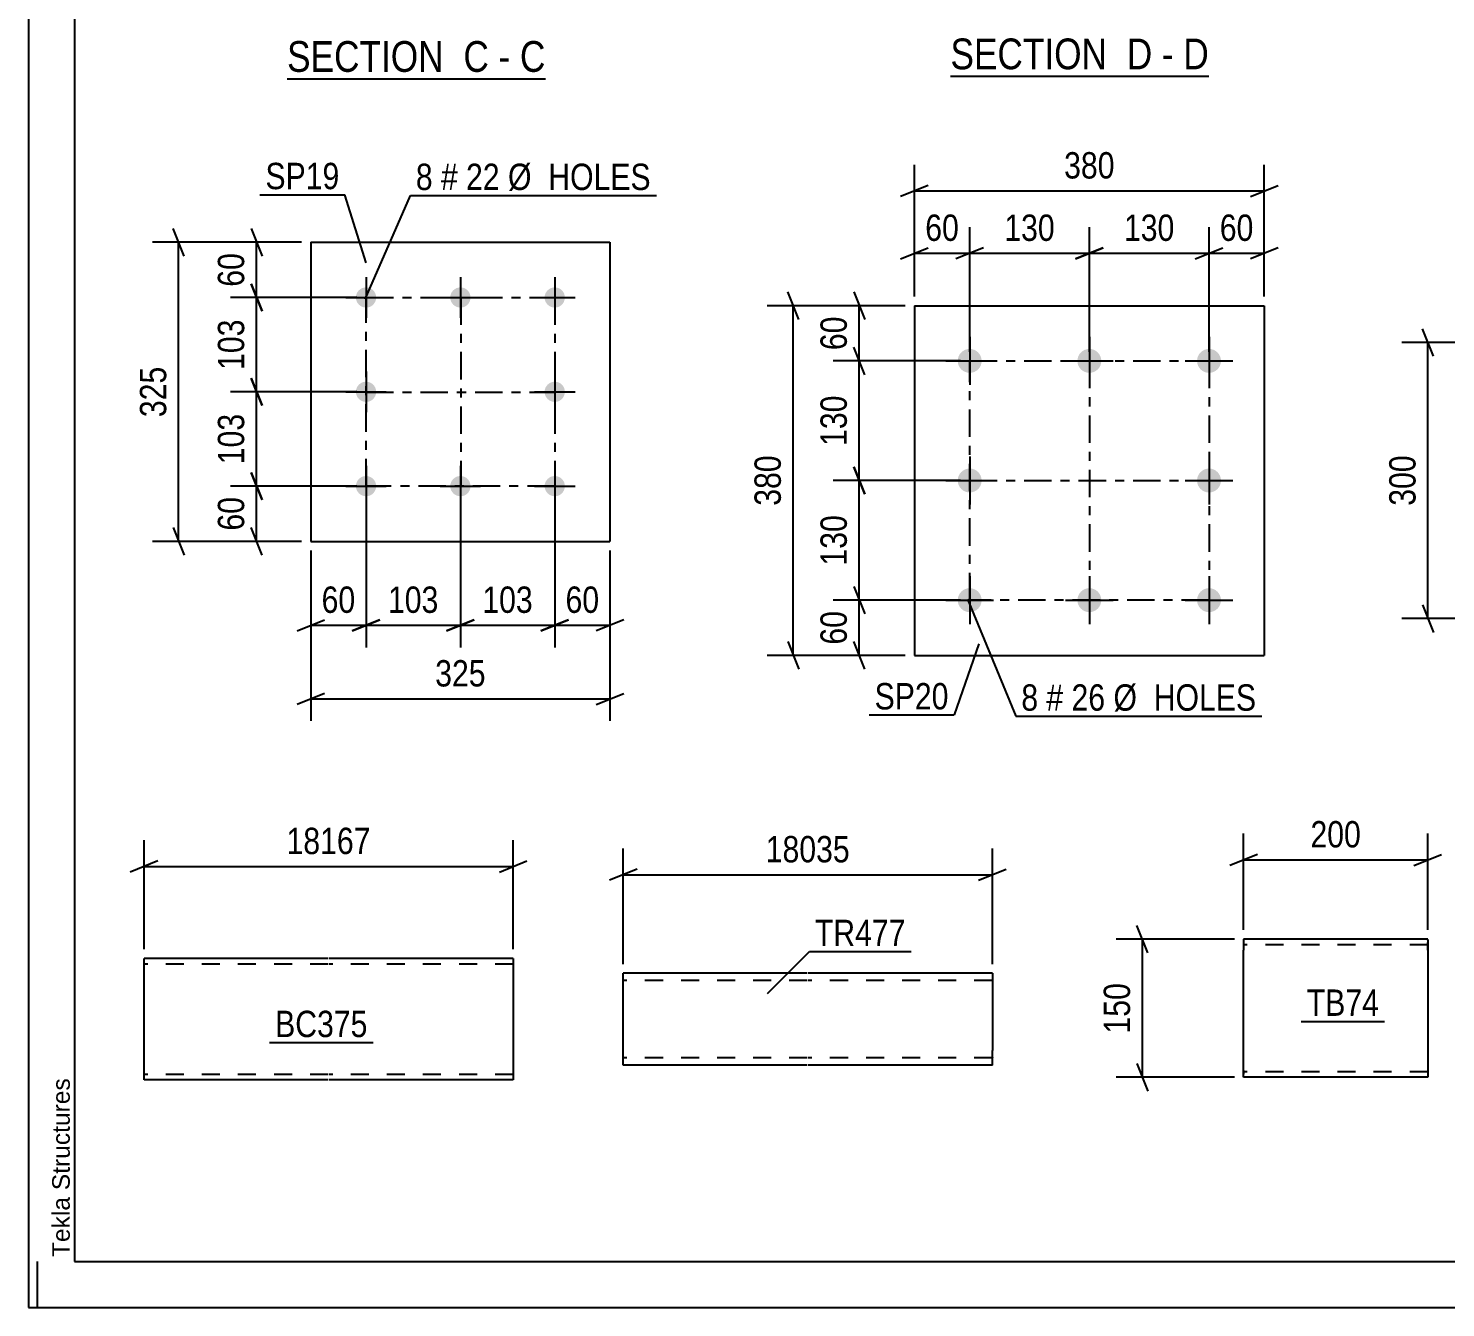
# Model space of a CAD drawing. Header units: millimetres. Extents: x 0 to 841, y 0 to 594.
# Drawn here: x 0 to 154, y 0 to 139 of the extents above; entities that cross this region are included whole.
import ezdxf

# ---------------------------------------------------------------- set-up
doc = ezdxf.new("R2010")
doc.units = ezdxf.units.MM
doc.linetypes.add('DXK_LINE_DOT2', pattern=[3.9198, 1.9599, -1.9599])
doc.linetypes.add('DXK_LINE_DOT3', pattern=[5.9187, 2.979, -0.9799, 0.9799, -0.9799])
doc.styles.add('Arial', font='ARIAL.TTF', dxfattribs={"height": 0.2})
doc.styles.add('Arial Narrow', font='ARIALN.TTF', dxfattribs={"height": 0.2})

# ---------------------------------------------------------------- blocks, each defined once
blk = doc.blocks.new('Unknown-318888194-18 - 7377')
at = {"color": 6, "linetype": 'Continuous'}
blk.add_line((100.18, 133.82), (128.25, 133.82), dxfattribs=at)
at = {"color": 0, "linetype": 'Continuous'}
for points in [[(118.29, 134.57), (118.29, 138.07), (100.18, 138.07), (100.18, 134.57)], [(122.1, 134.57), (122.1, 138.07), (119.34, 138.07), (119.34, 134.57)], [(124.43, 134.57), (124.43, 138.07), (123.15, 138.07), (123.15, 134.57)], [(128.25, 134.57), (128.25, 138.07), (125.48, 138.07), (125.48, 134.57)]]:
    blk.add_wipeout(points, dxfattribs=at)
at = {"color": 7, "linetype": 'Continuous', "style": 'Arial Narrow'}
for s, p in [('SECTION ', (100.18, 134.57)), ('D', (119.34, 134.57)), ('D', (125.48, 134.57)), ('-', (123.15, 134.57))]:
    blk.add_text(s, height=3.34, dxfattribs=at).set_placement(p)
blk = doc.blocks.new('Unknown-318888194-1133 - 12715')
at = {"color": 5, "linetype": 'Continuous'}
for p, q in [((0, 594), (0, 0)), ((5, 589), (5, 5)), ((1, 0), (1, 5)), ((5, 5), (836, 5)), ((0, 0), (841, 0))]:
    blk.add_line(p, q, dxfattribs=at)
at = {"color": 174, "linetype": 'Continuous', "style": 'Arial'}
blk.add_text('Tekla Structures', height=1.9102, rotation=90, dxfattribs=at).set_placement((4.5, 5.5))
blk = doc.blocks.new('Unknown-318888194-13 - 2100')
at = {"color": 6, "linetype": 'Continuous'}
blk.add_line((28.11, 133.54), (56.18, 133.54), dxfattribs=at)
at = {"color": 0, "linetype": 'Continuous'}
for points in [[(46.22, 134.29), (46.22, 137.79), (28.11, 137.79), (28.11, 134.29)], [(50.03, 134.29), (50.03, 137.79), (47.27, 137.79), (47.27, 134.29)], [(52.36, 134.29), (52.36, 137.79), (51.08, 137.79), (51.08, 134.29)], [(56.18, 134.29), (56.18, 137.79), (53.41, 137.79), (53.41, 134.29)]]:
    blk.add_wipeout(points, dxfattribs=at)
at = {"color": 7, "linetype": 'Continuous', "style": 'Arial Narrow'}
for s, p in [('SECTION ', (28.11, 134.29)), ('C', (47.27, 134.29)), ('C', (53.41, 134.29)), ('-', (51.08, 134.29))]:
    blk.add_text(s, height=3.34, dxfattribs=at).set_placement(p)
blk = doc.blocks.new('Bolt-318888194-2644 - 2610')
at = {"linetype": 'Continuous'}
for points in [[(102.27, 104.18, -1), (102.27, 101.58, -1)], [(115.27, 104.18, -1), (115.27, 101.58, -1)], [(128.27, 104.18, -1), (128.27, 101.58, -1)], [(102.27, 91.18, -1), (102.27, 88.58, -1)], [(128.27, 91.18, -1), (128.27, 88.58, -1)], [(102.27, 78.18, -1), (102.27, 75.58, -1)], [(115.27, 78.18, -1), (115.27, 75.58, -1)], [(128.27, 78.18, -1), (128.27, 75.58, -1)]]:
    blk.add_hatch(color=1, dxfattribs=at).paths.add_polyline_path(points)
at = {"color": 1, "linetype": 'Continuous'}
for p, q in [((102.27, 105.48), (102.27, 100.28)), ((115.27, 105.48), (115.27, 100.28)), ((128.27, 105.48), (128.27, 100.28)), ((99.67, 102.88), (104.87, 102.88)), ((112.67, 102.88), (117.87, 102.88)), ((125.67, 102.88), (130.87, 102.88)), ((102.27, 92.48), (102.27, 87.28)), ((128.27, 92.48), (128.27, 87.28)), ((99.67, 89.88), (104.87, 89.88)), ((125.67, 89.88), (130.87, 89.88)), ((102.27, 79.48), (102.27, 74.28)), ((115.27, 79.48), (115.27, 74.28)), ((128.27, 79.48), (128.27, 74.28)), ((99.67, 76.88), (104.87, 76.88)), ((112.67, 76.88), (117.87, 76.88)), ((125.67, 76.88), (130.87, 76.88))]:
    blk.add_line(p, q, dxfattribs=at)
blk = doc.blocks.new('Part-318888194-2659 - 2610')
at = {"color": 2, "linetype": 'Continuous'}
for p, q in [((96.27, 108.88), (96.27, 70.88)), ((96.27, 108.88), (134.27, 108.88)), ((134.27, 108.88), (134.27, 70.88)), ((96.27, 70.88), (134.27, 70.88))]:
    blk.add_line(p, q, dxfattribs=at)
blk = doc.blocks.new('Part-318888194-2776 - 2761')
at = {"color": 2, "linetype": 'Continuous'}
for p, q in [((132.03, 40.04), (132.03, 38.84)), ((152.03, 40.04), (132.03, 40.04)), ((152.03, 39.94), (152.03, 40.04)), ((132.03, 25.78), (132.03, 38.84)), ((152.03, 39.94), (152.03, 38.84)), ((152.03, 38.84), (152.03, 25.04)), ((132.03, 25.13), (132.03, 25.78)), ((132.03, 25.04), (132.03, 25.13)), ((152.03, 25.04), (132.03, 25.04))]:
    blk.add_line(p, q, dxfattribs=at)
at = {"color": 7, "linetype": 'DXK_LINE_DOT2'}
for p, q in [((152.03, 39.44), (132.03, 39.44)), ((152.03, 38.84), (152.03, 39.68)), ((132.03, 25.78), (132.03, 25.39)), ((132.03, 25.64), (132.03, 25.68)), ((152.03, 25.64), (132.03, 25.64)), ((152.03, 25.64), (152.03, 25.68))]:
    blk.add_line(p, q, dxfattribs=at)
blk = doc.blocks.new('Part-318888194-2852 - 2846')
at = {"color": 2, "linetype": 'Continuous'}
for p, q in [((30.69, 115.77), (30.69, 83.27)), ((30.69, 115.77), (63.19, 115.77)), ((63.19, 115.77), (63.19, 83.27)), ((30.69, 83.27), (63.19, 83.27))]:
    blk.add_line(p, q, dxfattribs=at)
blk = doc.blocks.new('Bolt-318888194-2885 - 2846')
at = {"linetype": 'Continuous'}
for points in [[(36.69, 110.87, -1), (36.69, 108.67, -1)], [(46.94, 110.87, -1), (46.94, 108.67, -1)], [(57.19, 110.87, -1), (57.19, 108.67, -1)], [(36.69, 100.62, -1), (36.69, 98.42, -1)], [(57.19, 100.62, -1), (57.19, 98.42, -1)], [(36.69, 90.37, -1), (36.69, 88.17, -1)], [(46.94, 90.37, -1), (46.94, 88.17, -1)], [(57.19, 90.37, -1), (57.19, 88.17, -1)]]:
    blk.add_hatch(color=1, dxfattribs=at).paths.add_polyline_path(points)
at = {"color": 1, "linetype": 'Continuous'}
for p, q in [((36.69, 111.97), (36.69, 107.57)), ((46.94, 111.97), (46.94, 107.57)), ((57.19, 111.97), (57.19, 107.57)), ((34.49, 109.77), (38.89, 109.77)), ((44.74, 109.77), (49.14, 109.77)), ((54.99, 109.77), (59.39, 109.77)), ((36.69, 101.72), (36.69, 97.32)), ((57.19, 101.72), (57.19, 97.32)), ((34.49, 99.52), (38.89, 99.52)), ((54.99, 99.52), (59.39, 99.52)), ((36.69, 91.47), (36.69, 87.07)), ((46.94, 91.47), (46.94, 87.07)), ((57.19, 91.47), (57.19, 87.07)), ((34.49, 89.27), (38.89, 89.27)), ((44.74, 89.27), (49.14, 89.27)), ((54.99, 89.27), (59.39, 89.27))]:
    blk.add_line(p, q, dxfattribs=at)
blk = doc.blocks.new('Part-318888194-2377 - 2373')
at = {"color": 2, "linetype": 'Continuous'}
for p, q in [((32.57, 37.94), (12.57, 37.94)), ((12.57, 25.94), (12.57, 37.94)), ((52.67, 37.94), (32.67, 37.94)), ((52.67, 37.94), (52.67, 24.74)), ((12.57, 25.09), (12.57, 25.94)), ((12.57, 24.83), (12.57, 25.09)), ((12.57, 24.74), (12.57, 24.83)), ((32.57, 24.74), (12.57, 24.74)), ((52.67, 24.74), (32.67, 24.74))]:
    blk.add_line(p, q, dxfattribs=at)
at = {"color": 7, "linetype": 'DXK_LINE_DOT2'}
for p, q in [((32.57, 37.34), (12.57, 37.34)), ((52.67, 37.34), (32.67, 37.34)), ((12.57, 25.38), (12.57, 25.94)), ((12.57, 25.34), (12.57, 25.38)), ((12.57, 25.34), (12.57, 25.38)), ((12.57, 25.09), (12.57, 25.38)), ((32.57, 25.34), (12.57, 25.34)), ((12.57, 24.74), (12.57, 24.74)), ((52.67, 25.34), (32.67, 25.34)), ((52.67, 25.34), (52.67, 25.38))]:
    blk.add_line(p, q, dxfattribs=at)
blk = doc.blocks.new('Part-318888194-6817 - 6809')
at = {"color": 2, "linetype": 'Continuous'}
for p, q in [((84.63, 36.34), (64.63, 36.34)), ((64.63, 27.94), (64.63, 36.34)), ((104.73, 36.34), (84.73, 36.34)), ((104.73, 36.34), (104.73, 27.94)), ((64.63, 26.34), (64.63, 27.94)), ((104.73, 26.34), (104.73, 27.94)), ((84.63, 26.34), (64.63, 26.34)), ((104.73, 26.34), (84.73, 26.34))]:
    blk.add_line(p, q, dxfattribs=at)
at = {"color": 7, "linetype": 'DXK_LINE_DOT2'}
for p, q in [((84.63, 35.54), (64.63, 35.54)), ((104.73, 35.54), (84.73, 35.54)), ((64.63, 26.46), (64.63, 27.94)), ((64.63, 27.14), (64.63, 27.2)), ((84.63, 27.14), (64.63, 27.14)), ((104.73, 27.14), (84.73, 27.14)), ((104.73, 27.14), (104.73, 27.63)), ((104.73, 27.2), (104.73, 27.14))]:
    blk.add_line(p, q, dxfattribs=at)
blk = doc.blocks.new('Rectangle-318888194-2746 - 2610')
at = {"color": 1, "linetype": 'DXK_LINE_DOT3'}
blk.add_lwpolyline([(102.27, 102.88), (128.27, 102.88), (128.27, 76.88), (102.27, 76.88), (102.27, 102.88)], close=True, dxfattribs=at)
blk = doc.blocks.new('Rectangle-318888194-2972 - 2846')
at = {"color": 1, "linetype": 'DXK_LINE_DOT3'}
blk.add_lwpolyline([(36.69, 109.77), (57.19, 109.77), (57.19, 89.27), (36.69, 89.27), (36.69, 109.77)], close=True, dxfattribs=at)
blk = doc.blocks.new('Line-318888194-2739 - 2610')
at = {"color": 1, "linetype": 'DXK_LINE_DOT3'}
blk.add_line((115.27, 102.88), (115.27, 76.88), dxfattribs=at)
blk = doc.blocks.new('Line-318888194-2965 - 2846')
at = {"color": 1, "linetype": 'DXK_LINE_DOT3'}
blk.add_line((46.99, 109.77), (46.99, 89.27), dxfattribs=at)
blk = doc.blocks.new('Line-318888194-2732 - 2610')
at = {"color": 1, "linetype": 'DXK_LINE_DOT3'}
blk.add_line((102.27, 89.88), (128.27, 89.88), dxfattribs=at)
blk = doc.blocks.new('Line-318888194-2958 - 2846')
at = {"color": 1, "linetype": 'DXK_LINE_DOT3'}
blk.add_line((36.69, 99.47), (57.19, 99.47), dxfattribs=at)
blk = doc.blocks.new('StraightDimension-318888194-2661 - 2610')
at = {"color": 7, "linetype": 'Continuous'}
for p, q in [((96.27, 109.88), (96.27, 124.2)), ((134.27, 109.88), (134.27, 124.2)), ((97.77, 121.95), (94.77, 120.75)), ((132.77, 120.75), (135.77, 121.95)), ((96.27, 121.35), (134.27, 121.35))]:
    blk.add_line(p, q, dxfattribs=at)
at = {"color": 0}
blk.add_wipeout([(118.61, 122.1), (118.61, 126.3), (111.93, 126.3), (111.93, 122.1)], dxfattribs=at)
at = {"color": 3, "style": 'Arial Narrow'}
blk.add_text('380', height=2.863, dxfattribs=at).set_placement((112.53, 122.7))
blk = doc.blocks.new('StraightDimension-318888194-2674 - 2610')
at = {"color": 7, "linetype": 'Continuous'}
for p, q in [((96.27, 109.88), (96.27, 117.42)), ((102.27, 103.88), (102.27, 117.42)), ((94.77, 113.97), (97.77, 115.17)), ((96.27, 114.57), (102.27, 114.57)), ((103.77, 115.17), (100.77, 113.97))]:
    blk.add_line(p, q, dxfattribs=at)
at = {"color": 0}
blk.add_wipeout([(101.7, 115.32), (101.7, 119.52), (96.84, 119.52), (96.84, 115.32)], dxfattribs=at)
at = {"color": 3, "style": 'Arial Narrow'}
blk.add_text('60', height=2.863, dxfattribs=at).set_placement((97.44, 115.92))
blk = doc.blocks.new('StraightDimension-318888194-2684 - 2610')
at = {"color": 7, "linetype": 'Continuous'}
for p, q in [((128.27, 103.88), (128.27, 117.42)), ((134.27, 109.88), (134.27, 117.42)), ((126.77, 113.97), (129.77, 115.17)), ((128.27, 114.57), (134.27, 114.57)), ((135.77, 115.17), (132.77, 113.97))]:
    blk.add_line(p, q, dxfattribs=at)
at = {"color": 0}
blk.add_wipeout([(133.7, 115.32), (133.7, 119.52), (128.84, 119.52), (128.84, 115.32)], dxfattribs=at)
at = {"color": 3, "style": 'Arial Narrow'}
blk.add_text('60', height=2.863, dxfattribs=at).set_placement((129.44, 115.92))
blk = doc.blocks.new('StraightDimension-318888194-2697 - 2610')
at = {"color": 7, "linetype": 'Continuous'}
for p, q in [((83.7, 107.38), (82.5, 110.38)), ((95.27, 108.88), (80.25, 108.88)), ((83.1, 70.88), (83.1, 108.88)), ((82.5, 72.38), (83.7, 69.38)), ((95.27, 70.88), (80.25, 70.88))]:
    blk.add_line(p, q, dxfattribs=at)
at = {"color": 0}
blk.add_wipeout([(82.35, 93.22), (78.15, 93.22), (78.15, 86.54), (82.35, 86.54)], dxfattribs=at)
at = {"color": 3, "style": 'Arial Narrow'}
blk.add_text('380', height=2.863, rotation=90.0002, dxfattribs=at).set_placement((81.75, 87.14))
blk = doc.blocks.new('StraightDimension-318888194-2712 - 2610')
at = {"color": 7, "linetype": 'Continuous'}
for p, q in [((89.67, 78.38), (90.87, 75.38)), ((101.27, 76.88), (87.42, 76.88)), ((90.27, 70.88), (90.27, 76.88)), ((90.87, 69.38), (89.67, 72.38)), ((95.27, 70.88), (87.42, 70.88))]:
    blk.add_line(p, q, dxfattribs=at)
at = {"color": 0}
blk.add_wipeout([(89.52, 76.31), (85.32, 76.31), (85.32, 71.45), (89.52, 71.45)], dxfattribs=at)
at = {"color": 3, "style": 'Arial Narrow'}
blk.add_text('60', height=2.863, rotation=90.0002, dxfattribs=at).set_placement((88.92, 72.05))
blk = doc.blocks.new('StraightDimension-318888194-2722 - 2610')
at = {"color": 7, "linetype": 'Continuous'}
for p, q in [((89.67, 110.38), (90.87, 107.38)), ((95.27, 108.88), (87.42, 108.88)), ((90.27, 102.88), (90.27, 108.88)), ((90.87, 101.38), (89.67, 104.38)), ((101.27, 102.88), (87.42, 102.88))]:
    blk.add_line(p, q, dxfattribs=at)
at = {"color": 0}
blk.add_wipeout([(89.52, 108.31), (85.32, 108.31), (85.32, 103.45), (89.52, 103.45)], dxfattribs=at)
at = {"color": 3, "style": 'Arial Narrow'}
blk.add_text('60', height=2.863, rotation=90.0002, dxfattribs=at).set_placement((88.92, 104.05))
blk = doc.blocks.new('StraightDimension-318888194-10734 - 2610')
at = {"color": 7, "linetype": 'Continuous'}
for p, q in [((102.27, 103.88), (102.27, 117.42)), ((115.27, 103.88), (115.27, 117.42)), ((103.77, 115.17), (100.77, 113.97)), ((102.27, 114.57), (115.27, 114.57)), ((113.77, 113.97), (116.77, 115.17))]:
    blk.add_line(p, q, dxfattribs=at)
at = {"color": 0}
blk.add_wipeout([(112.11, 115.32), (112.11, 119.52), (105.43, 119.52), (105.43, 115.32)], dxfattribs=at)
at = {"color": 3, "style": 'Arial Narrow'}
blk.add_text('130', height=2.863, dxfattribs=at).set_placement((106.03, 115.92))
blk = doc.blocks.new('StraightDimension-318888194-10736 - 2610')
at = {"color": 7, "linetype": 'Continuous'}
for p, q in [((115.27, 103.88), (115.27, 117.42)), ((128.27, 103.88), (128.27, 117.42)), ((116.77, 115.17), (113.77, 113.97)), ((115.27, 114.57), (128.27, 114.57)), ((126.77, 113.97), (129.77, 115.17))]:
    blk.add_line(p, q, dxfattribs=at)
at = {"color": 0}
blk.add_wipeout([(125.11, 115.32), (125.11, 119.52), (118.43, 119.52), (118.43, 115.32)], dxfattribs=at)
at = {"color": 3, "style": 'Arial Narrow'}
blk.add_text('130', height=2.863, dxfattribs=at).set_placement((119.03, 115.92))
blk = doc.blocks.new('StraightDimension-318888194-10756 - 2610')
at = {"color": 7, "linetype": 'Continuous'}
for p, q in [((90.87, 88.38), (89.67, 91.38)), ((101.27, 89.88), (87.42, 89.88)), ((90.27, 76.88), (90.27, 89.88)), ((89.67, 78.38), (90.87, 75.38)), ((101.27, 76.88), (87.42, 76.88))]:
    blk.add_line(p, q, dxfattribs=at)
at = {"color": 0}
blk.add_wipeout([(89.52, 86.72), (85.32, 86.72), (85.32, 80.04), (89.52, 80.04)], dxfattribs=at)
at = {"color": 3, "style": 'Arial Narrow'}
blk.add_text('130', height=2.863, rotation=90.0002, dxfattribs=at).set_placement((88.92, 80.64))
blk = doc.blocks.new('StraightDimension-318888194-10758 - 2610')
at = {"color": 7, "linetype": 'Continuous'}
for p, q in [((90.87, 101.38), (89.67, 104.38)), ((101.27, 102.88), (87.42, 102.88)), ((90.27, 89.88), (90.27, 102.88)), ((89.67, 91.38), (90.87, 88.38)), ((101.27, 89.88), (87.42, 89.88))]:
    blk.add_line(p, q, dxfattribs=at)
at = {"color": 0}
blk.add_wipeout([(89.52, 99.72), (85.32, 99.72), (85.32, 93.04), (89.52, 93.04)], dxfattribs=at)
at = {"color": 3, "style": 'Arial Narrow'}
blk.add_text('130', height=2.863, rotation=90.0002, dxfattribs=at).set_placement((88.92, 93.64))
blk = doc.blocks.new('StraightDimension-318888194-2778 - 2761')
at = {"color": 7, "linetype": 'Continuous'}
for p, q in [((131.03, 40.04), (118.19, 40.04)), ((121.64, 38.54), (120.44, 41.54)), ((121.04, 25.04), (121.04, 40.04)), ((120.44, 26.54), (121.64, 23.54)), ((131.03, 25.04), (118.19, 25.04))]:
    blk.add_line(p, q, dxfattribs=at)
at = {"color": 0}
blk.add_wipeout([(120.29, 35.88), (116.09, 35.88), (116.09, 29.19), (120.29, 29.19)], dxfattribs=at)
at = {"color": 3, "style": 'Arial Narrow'}
blk.add_text('150', height=2.863, rotation=90.0002, dxfattribs=at).set_placement((119.69, 29.79))
blk = doc.blocks.new('StraightDimension-318888194-2789 - 2761')
at = {"color": 7, "linetype": 'Continuous'}
for p, q in [((132.03, 41.04), (132.03, 51.51)), ((152.03, 41.04), (152.03, 51.51)), ((133.53, 49.26), (130.53, 48.06)), ((132.03, 48.66), (152.03, 48.66)), ((150.53, 48.06), (153.53, 49.26))]:
    blk.add_line(p, q, dxfattribs=at)
at = {"color": 0}
blk.add_wipeout([(145.37, 49.41), (145.37, 53.61), (138.69, 53.61), (138.69, 49.41)], dxfattribs=at)
at = {"color": 3, "style": 'Arial Narrow'}
blk.add_text('200', height=2.863, dxfattribs=at).set_placement((139.29, 50.01))
blk = doc.blocks.new('StraightDimension-318888194-2912 - 2846')
at = {"color": 7, "linetype": 'Continuous'}
for p, q in [((30.69, 82.27), (30.69, 63.75)), ((63.19, 82.27), (63.19, 63.75)), ((32.19, 66.75), (29.19, 65.55)), ((61.69, 65.55), (64.69, 66.75)), ((30.69, 66.15), (63.19, 66.15))]:
    blk.add_line(p, q, dxfattribs=at)
at = {"color": 0}
blk.add_wipeout([(50.28, 66.9), (50.28, 71.1), (43.6, 71.1), (43.6, 66.9)], dxfattribs=at)
at = {"color": 3, "style": 'Arial Narrow'}
blk.add_text('325', height=2.863, dxfattribs=at).set_placement((44.2, 67.5))
blk = doc.blocks.new('StraightDimension-318888194-2901 - 2846')
at = {"color": 7, "linetype": 'Continuous'}
for p, q in [((24.2, 90.77), (25.4, 87.77)), ((35.69, 89.27), (21.95, 89.27)), ((24.8, 83.27), (24.8, 89.27)), ((25.4, 81.77), (24.2, 84.77)), ((29.69, 83.27), (21.95, 83.27))]:
    blk.add_line(p, q, dxfattribs=at)
at = {"color": 0}
blk.add_wipeout([(24.05, 88.69), (19.85, 88.69), (19.85, 83.84), (24.05, 83.84)], dxfattribs=at)
at = {"color": 3, "style": 'Arial Narrow'}
blk.add_text('60', height=2.863, rotation=90.0002, dxfattribs=at).set_placement((23.45, 84.44))
blk = doc.blocks.new('StraightDimension-318888194-2891 - 2846')
at = {"color": 7, "linetype": 'Continuous'}
for p, q in [((24.2, 117.27), (25.4, 114.27)), ((29.69, 115.77), (21.95, 115.77)), ((24.8, 109.77), (24.8, 115.77)), ((25.4, 108.27), (24.2, 111.27)), ((35.69, 109.77), (21.95, 109.77))]:
    blk.add_line(p, q, dxfattribs=at)
at = {"color": 0}
blk.add_wipeout([(24.05, 115.19), (19.85, 115.19), (19.85, 110.34), (24.05, 110.34)], dxfattribs=at)
at = {"color": 3, "style": 'Arial Narrow'}
blk.add_text('60', height=2.863, rotation=90.0002, dxfattribs=at).set_placement((23.45, 110.94))
blk = doc.blocks.new('StraightDimension-318888194-2927 - 2846')
at = {"color": 7, "linetype": 'Continuous'}
for p, q in [((57.19, 88.27), (57.19, 71.75)), ((63.19, 82.27), (63.19, 71.75)), ((55.69, 73.55), (58.69, 74.75)), ((57.19, 74.15), (63.19, 74.15)), ((64.69, 74.75), (61.69, 73.55))]:
    blk.add_line(p, q, dxfattribs=at)
at = {"color": 0}
blk.add_wipeout([(62.62, 74.9), (62.62, 79.1), (57.76, 79.1), (57.76, 74.9)], dxfattribs=at)
at = {"color": 3, "style": 'Arial Narrow'}
blk.add_text('60', height=2.863, dxfattribs=at).set_placement((58.36, 75.5))
blk = doc.blocks.new('StraightDimension-318888194-2937 - 2846')
at = {"color": 7, "linetype": 'Continuous'}
for p, q in [((36.69, 88.27), (36.69, 71.75)), ((30.69, 82.27), (30.69, 71.75)), ((29.19, 73.55), (32.19, 74.75)), ((30.69, 74.15), (36.69, 74.15)), ((38.19, 74.75), (35.19, 73.55))]:
    blk.add_line(p, q, dxfattribs=at)
at = {"color": 0}
blk.add_wipeout([(36.12, 74.9), (36.12, 79.1), (31.26, 79.1), (31.26, 74.9)], dxfattribs=at)
at = {"color": 3, "style": 'Arial Narrow'}
blk.add_text('60', height=2.863, dxfattribs=at).set_placement((31.86, 75.5))
blk = doc.blocks.new('StraightDimension-318888194-2948 - 2846')
at = {"color": 7, "linetype": 'Continuous'}
for p, q in [((16.93, 114.27), (15.73, 117.27)), ((29.69, 115.77), (13.48, 115.77)), ((16.33, 83.27), (16.33, 115.77)), ((15.73, 84.77), (16.93, 81.77)), ((29.69, 83.27), (13.48, 83.27))]:
    blk.add_line(p, q, dxfattribs=at)
at = {"color": 0}
blk.add_wipeout([(15.58, 102.86), (11.38, 102.86), (11.38, 96.17), (15.58, 96.17)], dxfattribs=at)
at = {"color": 3, "style": 'Arial Narrow'}
blk.add_text('325', height=2.863, rotation=90.0002, dxfattribs=at).set_placement((14.98, 96.77))
blk = doc.blocks.new('StraightDimension-318888194-10788 - 2846')
at = {"color": 7, "linetype": 'Continuous'}
for p, q in [((24.2, 101.02), (25.4, 98.02)), ((35.69, 99.52), (21.95, 99.52)), ((24.8, 89.27), (24.8, 99.52)), ((25.4, 87.77), (24.2, 90.77)), ((35.69, 89.27), (21.95, 89.27))]:
    blk.add_line(p, q, dxfattribs=at)
at = {"color": 0}
blk.add_wipeout([(24.05, 97.73), (19.85, 97.73), (19.85, 91.05), (24.05, 91.05)], dxfattribs=at)
at = {"color": 3, "style": 'Arial Narrow'}
blk.add_text('103', height=2.863, rotation=90.0002, dxfattribs=at).set_placement((23.45, 91.65))
blk = doc.blocks.new('StraightDimension-318888194-10790 - 2846')
at = {"color": 7, "linetype": 'Continuous'}
for p, q in [((24.2, 111.27), (25.4, 108.27)), ((35.69, 109.77), (21.95, 109.77)), ((24.8, 99.52), (24.8, 109.77)), ((25.4, 98.02), (24.2, 101.02)), ((35.69, 99.52), (21.95, 99.52))]:
    blk.add_line(p, q, dxfattribs=at)
at = {"color": 0}
blk.add_wipeout([(24.05, 107.98), (19.85, 107.98), (19.85, 101.3), (24.05, 101.3)], dxfattribs=at)
at = {"color": 3, "style": 'Arial Narrow'}
blk.add_text('103', height=2.863, rotation=90.0002, dxfattribs=at).set_placement((23.45, 101.9))
blk = doc.blocks.new('StraightDimension-318888194-10810 - 2846')
at = {"color": 7, "linetype": 'Continuous'}
for p, q in [((36.69, 88.27), (36.69, 71.75)), ((46.94, 88.27), (46.94, 71.75)), ((35.19, 73.55), (38.19, 74.75)), ((36.69, 74.15), (46.94, 74.15)), ((48.44, 74.75), (45.44, 73.55))]:
    blk.add_line(p, q, dxfattribs=at)
at = {"color": 0}
blk.add_wipeout([(45.16, 74.9), (45.16, 79.1), (38.47, 79.1), (38.47, 74.9)], dxfattribs=at)
at = {"color": 3, "style": 'Arial Narrow'}
blk.add_text('103', height=2.863, dxfattribs=at).set_placement((39.07, 75.5))
blk = doc.blocks.new('StraightDimension-318888194-10812 - 2846')
at = {"color": 7, "linetype": 'Continuous'}
for p, q in [((46.94, 88.27), (46.94, 71.75)), ((57.19, 88.27), (57.19, 71.75)), ((45.44, 73.55), (48.44, 74.75)), ((46.94, 74.15), (57.19, 74.15)), ((58.69, 74.75), (55.69, 73.55))]:
    blk.add_line(p, q, dxfattribs=at)
at = {"color": 0}
blk.add_wipeout([(55.41, 74.9), (55.41, 79.1), (48.72, 79.1), (48.72, 74.9)], dxfattribs=at)
at = {"color": 3, "style": 'Arial Narrow'}
blk.add_text('103', height=2.863, dxfattribs=at).set_placement((49.32, 75.5))
blk = doc.blocks.new('StraightDimension-318888194-2456 - 2373')
at = {"color": 7, "linetype": 'Continuous'}
for p, q in [((12.57, 38.94), (12.57, 50.79)), ((52.67, 38.94), (52.67, 50.79)), ((14.07, 48.54), (11.07, 47.34)), ((12.57, 47.94), (52.67, 47.94)), ((51.17, 47.34), (54.17, 48.54))]:
    blk.add_line(p, q, dxfattribs=at)
at = {"color": 0}
blk.add_wipeout([(37.79, 48.69), (37.79, 52.89), (27.45, 52.89), (27.45, 48.69)], dxfattribs=at)
at = {"color": 3, "style": 'Arial Narrow'}
blk.add_text('18167', height=2.863, dxfattribs=at).set_placement((28.05, 49.29))
blk = doc.blocks.new('StraightDimension-318888194-6822 - 6809')
at = {"color": 7, "linetype": 'Continuous'}
for p, q in [((64.63, 37.34), (64.63, 49.89)), ((104.73, 37.34), (104.73, 49.89)), ((66.13, 47.64), (63.13, 46.44)), ((64.63, 47.04), (104.73, 47.04)), ((103.23, 46.44), (106.23, 47.64))]:
    blk.add_line(p, q, dxfattribs=at)
at = {"color": 0}
blk.add_wipeout([(89.85, 47.79), (89.85, 51.99), (79.51, 51.99), (79.51, 47.79)], dxfattribs=at)
at = {"color": 3, "style": 'Arial Narrow'}
blk.add_text('18035', height=2.863, dxfattribs=at).set_placement((80.11, 48.39))
blk = doc.blocks.new('StraightDimension-318888194-7256 - 7167')
at = {"color": 7, "linetype": 'Continuous'}
for p, q in [((152.66, 103.38), (151.46, 106.38)), ((168.57, 104.88), (149.21, 104.88)), ((152.06, 74.88), (152.06, 104.88)), ((151.46, 76.38), (152.66, 73.38)), ((168.57, 74.88), (149.21, 74.88))]:
    blk.add_line(p, q, dxfattribs=at)
at = {"color": 0}
blk.add_wipeout([(151.31, 93.22), (147.11, 93.22), (147.11, 86.54), (151.31, 86.54)], dxfattribs=at)
at = {"color": 3, "style": 'Arial Narrow'}
blk.add_text('300', height=2.863, rotation=90.0002, dxfattribs=at).set_placement((150.71, 87.14))
blk = doc.blocks.new('Mark-318888194-2640 - 2610')
at = {"color": 0}
for points in [[(109.7, 64.87), (109.7, 67.87), (107.88, 67.87), (107.88, 64.87)], [(112.43, 64.87), (112.43, 67.87), (110.6, 67.87), (110.6, 64.87)], [(116.99, 64.87), (116.99, 67.87), (113.33, 67.87), (113.33, 64.87)], [(133.41, 64.87), (133.41, 67.87), (117.89, 67.87), (117.89, 64.87)]]:
    blk.add_wipeout(points, dxfattribs=at)
for points in [[(109.7, 64.87), (109.7, 67.87), (107.88, 67.87), (107.88, 64.87)], [(112.43, 64.87), (112.43, 67.87), (110.6, 67.87), (110.6, 64.87)], [(116.99, 64.87), (116.99, 67.87), (113.33, 67.87), (113.33, 64.87)], [(133.41, 64.87), (133.41, 67.87), (117.89, 67.87), (117.89, 64.87)]]:
    blk.add_wipeout(points, dxfattribs=at)
at = {"color": 7, "linetype": 'Continuous'}
for p, q in [((102.04, 76.98), (107.28, 64.27)), ((107.28, 64.27), (134.01, 64.27))]:
    blk.add_line(p, q, dxfattribs=at)
at = {"color": 3, "style": 'Arial Narrow'}
for s, height, p in [('8', 2.86, (107.88, 64.87)), ('26', 2.863, (113.33, 64.87)), ('Ø  HOLES', 2.863, (117.89, 64.87)), ('#', 2.86, (110.6, 64.87))]:
    blk.add_text(s, height=height, dxfattribs=at).set_placement(p)
blk = doc.blocks.new('Mark-318888194-2655 - 2610')
at = {"color": 0}
blk.add_wipeout([(99.98, 65.01), (99.98, 68.01), (91.94, 68.01), (91.94, 65.01)], dxfattribs=at)
blk.add_wipeout([(99.98, 65.01), (99.98, 68.01), (91.94, 68.01), (91.94, 65.01)], dxfattribs=at)
at = {"color": 30, "linetype": 'Continuous'}
for p in [(103.25, 72.15), (91.34, 64.41)]:
    blk.add_line(p, (100.58, 64.41), dxfattribs=at)
at = {"color": 3, "style": 'Arial Narrow'}
blk.add_text('SP20', height=2.863, dxfattribs=at).set_placement((91.94, 65.01))
blk = doc.blocks.new('Mark-318888194-2774 - 2761')
at = {"color": 0}
blk.add_wipeout([(146.75, 31.71), (146.75, 34.71), (138.89, 34.71), (138.89, 31.71)], dxfattribs=at)
blk.add_wipeout([(146.75, 31.71), (146.75, 34.71), (138.89, 34.71), (138.89, 31.71)], dxfattribs=at)
at = {"color": 30, "linetype": 'Continuous'}
blk.add_line((138.29, 31.11), (147.35, 31.11), dxfattribs=at)
at = {"color": 3, "style": 'Arial Narrow'}
blk.add_text('TB74', height=2.863, dxfattribs=at).set_placement((138.89, 31.71))
blk = doc.blocks.new('Mark-318888194-2881 - 2846')
at = {"color": 0}
for points in [[(43.93, 121.45), (43.93, 124.45), (42.1, 124.45), (42.1, 121.45)], [(46.65, 121.45), (46.65, 124.45), (44.83, 124.45), (44.83, 121.45)], [(51.21, 121.45), (51.21, 124.45), (47.55, 124.45), (47.55, 121.45)], [(67.64, 121.45), (67.64, 124.45), (52.11, 124.45), (52.11, 121.45)]]:
    blk.add_wipeout(points, dxfattribs=at)
for points in [[(43.93, 121.45), (43.93, 124.45), (42.1, 124.45), (42.1, 121.45)], [(46.65, 121.45), (46.65, 124.45), (44.83, 124.45), (44.83, 121.45)], [(51.21, 121.45), (51.21, 124.45), (47.55, 124.45), (47.55, 121.45)], [(67.64, 121.45), (67.64, 124.45), (52.11, 124.45), (52.11, 121.45)]]:
    blk.add_wipeout(points, dxfattribs=at)
at = {"color": 7, "linetype": 'Continuous'}
for p, q in [((36.59, 109.57), (41.5, 120.85)), ((41.5, 120.85), (68.24, 120.85))]:
    blk.add_line(p, q, dxfattribs=at)
at = {"color": 3, "style": 'Arial Narrow'}
for s, height, p in [('8', 2.86, (42.1, 121.45)), ('#', 2.86, (44.83, 121.45)), ('22', 2.863, (47.55, 121.45)), ('Ø  HOLES', 2.863, (52.11, 121.45))]:
    blk.add_text(s, height=height, dxfattribs=at).set_placement(p)
blk = doc.blocks.new('Mark-318888194-2848 - 2846')
at = {"color": 0}
blk.add_wipeout([(33.79, 121.54), (33.79, 124.54), (25.76, 124.54), (25.76, 121.54)], dxfattribs=at)
blk.add_wipeout([(33.79, 121.54), (33.79, 124.54), (25.76, 124.54), (25.76, 121.54)], dxfattribs=at)
at = {"color": 30, "linetype": 'Continuous'}
for p in [(25.16, 120.94), (36.69, 113.52)]:
    blk.add_line(p, (34.39, 120.94), dxfattribs=at)
at = {"color": 3, "style": 'Arial Narrow'}
blk.add_text('SP19', height=2.863, dxfattribs=at).set_placement((25.76, 121.54))
blk = doc.blocks.new('Mark-318888194-2375 - 2373')
at = {"color": 0}
blk.add_wipeout([(36.86, 29.4), (36.86, 32.4), (26.81, 32.4), (26.81, 29.4)], dxfattribs=at)
blk.add_wipeout([(36.86, 29.4), (36.86, 32.4), (26.81, 32.4), (26.81, 29.4)], dxfattribs=at)
at = {"color": 30, "linetype": 'Continuous'}
blk.add_line((26.21, 28.8), (37.46, 28.8), dxfattribs=at)
at = {"color": 3, "style": 'Arial Narrow'}
blk.add_text('BC375', height=2.863, dxfattribs=at).set_placement((26.81, 29.4))
blk = doc.blocks.new('Mark-318888194-6813 - 6809')
at = {"color": 0}
blk.add_wipeout([(95.31, 39.29), (95.31, 42.29), (85.45, 42.29), (85.45, 39.29)], dxfattribs=at)
blk.add_wipeout([(95.31, 39.29), (95.31, 42.29), (85.45, 42.29), (85.45, 39.29)], dxfattribs=at)
at = {"color": 30, "linetype": 'Continuous'}
for p, q in [((80.31, 34.13), (84.85, 38.69)), ((84.85, 38.69), (95.91, 38.69))]:
    blk.add_line(p, q, dxfattribs=at)
at = {"color": 3, "style": 'Arial Narrow'}
blk.add_text('TR477', height=2.863, dxfattribs=at).set_placement((85.45, 39.29))

msp = doc.modelspace()

# ---------------------------------------------------------------- block references
for name in ['Unknown-318888194-18 - 7377', 'Part-318888194-2852 - 2846', 'Bolt-318888194-2885 - 2846', 'Rectangle-318888194-2972 - 2846', 'Line-318888194-2965 - 2846', 'Part-318888194-2659 - 2610', 'Bolt-318888194-2644 - 2610', 'Rectangle-318888194-2746 - 2610', 'Line-318888194-2739 - 2610', 'Line-318888194-2958 - 2846', 'Line-318888194-2732 - 2610', 'Part-318888194-2776 - 2761', 'Part-318888194-2377 - 2373', 'Part-318888194-6817 - 6809']:
    msp.add_blockref(name, (0, 0))

# ---------------------------------------------------------------- next in the draw order: block references
msp.add_blockref('Unknown-318888194-1133 - 12715', (0, 0))

# ---------------------------------------------------------------- next in the draw order: block references
for name in ['Unknown-318888194-13 - 2100', 'StraightDimension-318888194-2661 - 2610', 'Mark-318888194-2881 - 2846', 'StraightDimension-318888194-2891 - 2846', 'StraightDimension-318888194-7256 - 7167', 'StraightDimension-318888194-2912 - 2846', 'StraightDimension-318888194-2456 - 2373', 'StraightDimension-318888194-6822 - 6809', 'StraightDimension-318888194-2778 - 2761', 'Mark-318888194-2774 - 2761', 'Mark-318888194-2375 - 2373']:
    msp.add_blockref(name, (0, 0))

# ---------------------------------------------------------------- next in the draw order: block references
for name in ['StraightDimension-318888194-2674 - 2610', 'StraightDimension-318888194-2684 - 2610', 'StraightDimension-318888194-2901 - 2846', 'StraightDimension-318888194-2927 - 2846', 'StraightDimension-318888194-2789 - 2761', 'Mark-318888194-6813 - 6809']:
    msp.add_blockref(name, (0, 0))

# ---------------------------------------------------------------- next in the draw order: block references
for name in ['StraightDimension-318888194-2697 - 2610', 'StraightDimension-318888194-2937 - 2846']:
    msp.add_blockref(name, (0, 0))

# ---------------------------------------------------------------- next in the draw order: block references
for name in ['StraightDimension-318888194-2948 - 2846', 'StraightDimension-318888194-2722 - 2610', 'StraightDimension-318888194-2712 - 2610']:
    msp.add_blockref(name, (0, 0))

# ---------------------------------------------------------------- next in the draw order: block references
for name in ['Mark-318888194-2848 - 2846', 'StraightDimension-318888194-10734 - 2610', 'StraightDimension-318888194-10788 - 2846', 'StraightDimension-318888194-10756 - 2610']:
    msp.add_blockref(name, (0, 0))

# ---------------------------------------------------------------- next in the draw order: block references
for name in ['StraightDimension-318888194-10736 - 2610', 'StraightDimension-318888194-10790 - 2846', 'StraightDimension-318888194-10758 - 2610', 'StraightDimension-318888194-10810 - 2846', 'Mark-318888194-2640 - 2610']:
    msp.add_blockref(name, (0, 0))

# ---------------------------------------------------------------- next in the draw order: block references
for name in ['StraightDimension-318888194-10812 - 2846', 'Mark-318888194-2655 - 2610']:
    msp.add_blockref(name, (0, 0))

doc.saveas('drawing.dxf')
